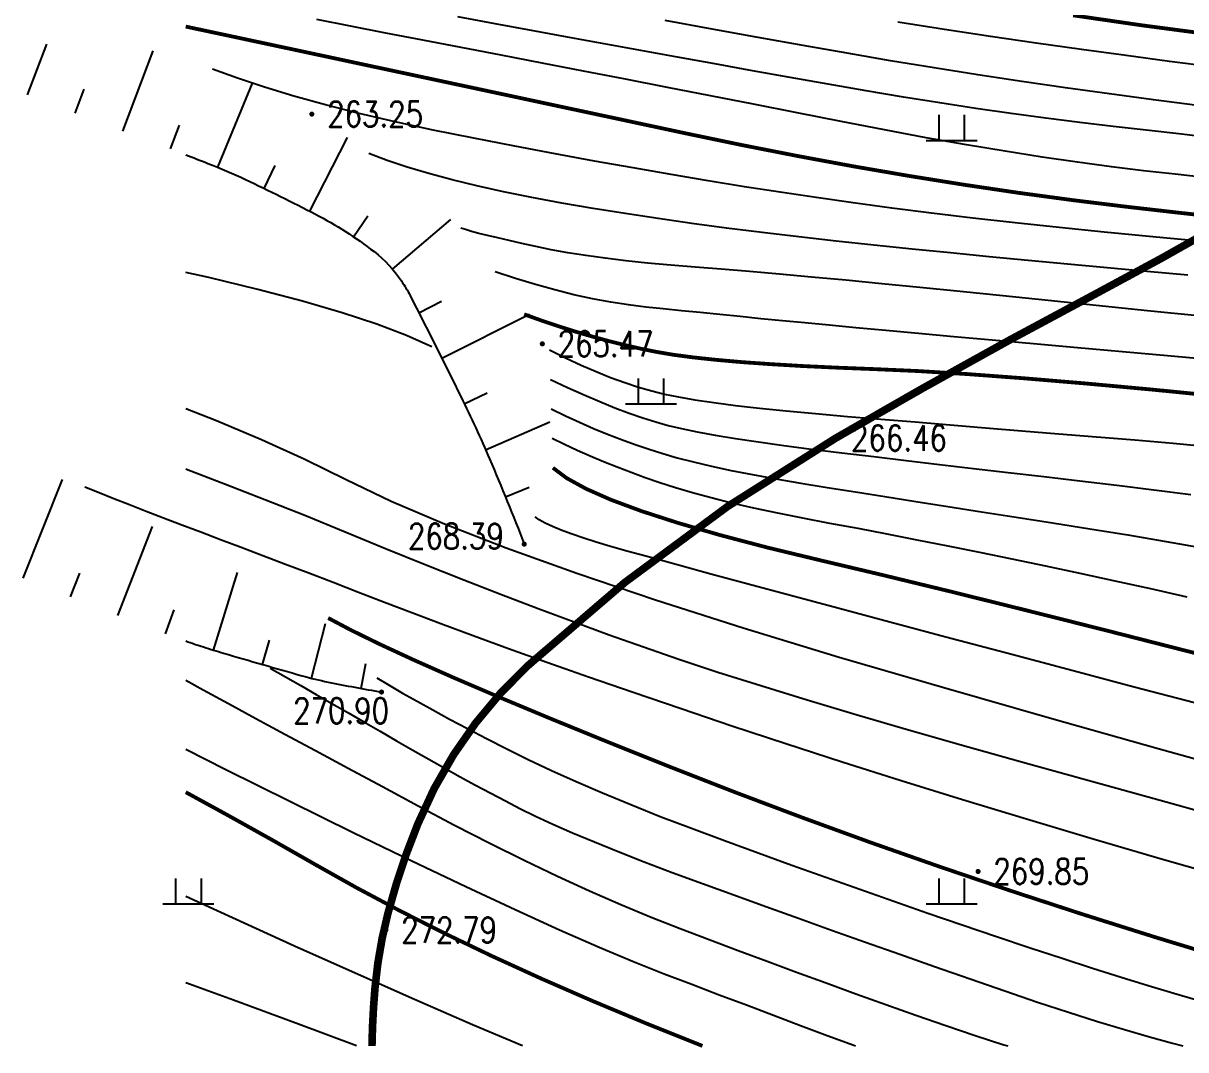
# Model space of a CAD drawing. Extents: x 453486 to 453811, y 3475287 to 3475420.
# Drawn here: x 453485.84 to 453508.69, y 3475289.75 to 3475309.92 of the extents above; entities that cross this region are included whole.
import ezdxf
from ezdxf.enums import TextEntityAlignment as Align

# ---------------------------------------------------------------- set-up
doc = ezdxf.new("R2010")
doc.units = 0
doc.header["$MEASUREMENT"] = 0
doc.layers.add('DX', color=9, linetype='Continuous')
doc.layers.add('GCD', color=9, linetype='Continuous')
doc.styles.add('HZ', font='rs.shx', dxfattribs={"width": 0.8, "bigfont": 'hztxt.shx'})

# ---------------------------------------------------------------- blocks, each defined once
blk = doc.blocks.new('GC200')
at = {"linetype": 'Continuous', "const_width": 0.2, "flags": 128}
blk.add_lwpolyline([(-0.1, 0, 1), (0.1, 0, 1)], format="xyb", close=True, dxfattribs=at)
blk = doc.blocks.new('gc119')
for p, q in [((-0.5, 1), (-0.5, 0)), ((0.5, 1), (0.5, 0)), ((-1, 0), (1, 0))]:
    blk.add_line(p, q)

msp = doc.modelspace()

# ---------------------------------------------------------------- linework, layer by layer
at = {"layer": 'DX', "linetype": 'Continuous'}
for p, q in [((453485.925, 3475308.507, 268.394), (453486.304, 3475309.506, 268.394)), ((453485.925, 3475308.507, 268.394), (453486.304, 3475309.506, 268.394)), ((453487.796, 3475307.799, 268.394), (453488.39, 3475309.375, 268.394)), ((453487.796, 3475307.799, 268.394), (453488.39, 3475309.375, 268.394)), ((453486.86, 3475308.153, 268.394), (453487.037, 3475308.62, 268.394)), ((453486.86, 3475308.153, 268.394), (453487.037, 3475308.62, 268.394)), ((453489.664, 3475307.086, 268.394), (453490.342, 3475308.74, 268.394)), ((453489.664, 3475307.086, 268.394), (453490.342, 3475308.74, 268.394)), ((453488.732, 3475307.447, 268.394), (453488.909, 3475307.914, 268.394)), ((453488.732, 3475307.447, 268.394), (453488.909, 3475307.914, 268.394)), ((453491.469, 3475306.225, 268.394), (453492.213, 3475307.672, 268.394)), ((453491.469, 3475306.225, 268.394), (453492.213, 3475307.672, 268.394)), ((453490.574, 3475306.671, 268.394), (453490.792, 3475307.121, 268.394)), ((453490.574, 3475306.671, 268.394), (453490.792, 3475307.121, 268.394)), ((453492.332, 3475305.721, 268.394), (453492.612, 3475306.136, 268.394)), ((453492.332, 3475305.721, 268.394), (453492.612, 3475306.136, 268.394)), ((453493.098, 3475305.083, 268.394), (453494.241, 3475306.062, 268.394)), ((453493.098, 3475305.083, 268.394), (453494.241, 3475306.062, 268.394)), ((453493.614, 3475304.23, 268.394), (453494.06, 3475304.457, 268.394)), ((453493.614, 3475304.23, 268.394), (453494.06, 3475304.457, 268.394)), ((453494.065, 3475303.338, 268.394), (453495.786, 3475304.198, 268.394)), ((453494.065, 3475303.338, 268.394), (453495.786, 3475304.198, 268.394)), ((453494.508, 3475302.441, 268.394), (453494.958, 3475302.659, 268.394)), ((453494.508, 3475302.441, 268.394), (453494.958, 3475302.659, 268.394)), ((453494.927, 3475301.533, 268.394), (453496.191, 3475302.087, 268.394)), ((453494.927, 3475301.533, 268.394), (453496.191, 3475302.087, 268.394)), ((453485.84, 3475299.012, 271.398), (453486.609, 3475300.954, 271.398)), ((453485.84, 3475299.012, 271.398), (453486.609, 3475300.954, 271.398)), ((453495.316, 3475300.612, 268.394), (453495.779, 3475300.802, 268.394)), ((453495.316, 3475300.612, 268.394), (453495.779, 3475300.802, 268.394)), ((453487.701, 3475298.28, 271.398), (453488.382, 3475300.027, 271.398)), ((453487.701, 3475298.28, 271.398), (453488.382, 3475300.027, 271.398)), ((453486.77, 3475298.645, 271.398), (453486.953, 3475299.11, 271.398)), ((453486.77, 3475298.645, 271.398), (453486.953, 3475299.11, 271.398)), ((453489.581, 3475297.6, 271.398), (453490.052, 3475299.124, 271.398)), ((453489.581, 3475297.6, 271.398), (453490.052, 3475299.124, 271.398)), ((453488.635, 3475297.922, 271.398), (453488.807, 3475298.392, 271.398)), ((453488.635, 3475297.922, 271.398), (453488.807, 3475298.392, 271.398)), ((453491.504, 3475297.048, 271.398), (453491.777, 3475298.123, 271.398)), ((453491.504, 3475297.048, 271.398), (453491.777, 3475298.123, 271.398)), ((453490.541, 3475297.32, 271.398), (453490.68, 3475297.8, 271.398)), ((453490.541, 3475297.32, 271.398), (453490.68, 3475297.8, 271.398)), ((453492.483, 3475296.847, 271.398), (453492.572, 3475297.339, 271.398)), ((453492.483, 3475296.847, 271.398), (453492.572, 3475297.339, 271.398))]:
    msp.add_line(p, q, dxfattribs=at)
at = {"layer": 'DX', "linetype": 'Continuous', "const_width": 0.15}
msp.add_lwpolyline([(453537.055, 3475323.169, -0.031592), (453536.929, 3475322.251, -0.068181), (453536.787, 3475321.843, -0.079986), (453535.357, 3475319.889, -0.078782), (453533.359, 3475318.457, -0.004856), (453529.993, 3475316.81, -0.003471), (453525.247, 3475314.584, -0.004481), (453519.977, 3475312.214, 0.011953), (453518.015, 3475311.296, 0.033638), (453515.894, 3475310.058, -0.01343), (453510.717, 3475306.746, -0.014108), (453506.955, 3475304.622, 0.010352), (453501.807, 3475301.766, 0.054586), (453495.755, 3475297.295, 0.10943), (453493.594, 3475294.186, 0.033546), (453493.005, 3475292.424, 0.042065), (453492.752, 3475290.962, 0.017777), (453492.693, 3475289.826, -0.055142)], format="xyb", dxfattribs=at)
msp.add_lwpolyline([(453537.055, 3475323.169, -0.031592), (453536.929, 3475322.251, -0.068181), (453536.787, 3475321.843, -0.079986), (453535.357, 3475319.889, -0.078782), (453533.359, 3475318.457, -0.004856), (453529.993, 3475316.81, -0.003471), (453525.247, 3475314.584, -0.004481), (453519.977, 3475312.214, 0.011953), (453518.015, 3475311.296, 0.033638), (453515.894, 3475310.058, -0.01343), (453510.717, 3475306.746, -0.014108), (453506.955, 3475304.622, 0.010352), (453501.807, 3475301.766, 0.054586), (453495.755, 3475297.295, 0.10943), (453493.594, 3475294.186, 0.033546), (453493.005, 3475292.424, 0.042065), (453492.752, 3475290.962, 0.017777), (453492.693, 3475289.826, -0.055142)], format="xyb", dxfattribs=at)
at = {"layer": 'DX', "linetype": 'Continuous'}
for points in [[(453509.199, 3475307.668), (453508.553, 3475307.742), (453507.905, 3475307.816), (453507.257, 3475307.89), (453506.603, 3475307.967), (453505.936, 3475308.052), (453505.255, 3475308.144), (453504.562, 3475308.243), (453503.856, 3475308.351), (453503.137, 3475308.465), (453502.405, 3475308.588), (453501.66, 3475308.717), (453500.912, 3475308.851), (453500.169, 3475308.984), (453499.432, 3475309.116), (453498.7, 3475309.248), (453497.974, 3475309.38), (453497.253, 3475309.511), (453496.538, 3475309.642), (453495.829, 3475309.772), (453495.114, 3475309.904), (453494.382, 3475310.042)], [(453509.199, 3475307.668), (453508.553, 3475307.742), (453507.905, 3475307.816), (453507.257, 3475307.89), (453506.603, 3475307.967), (453505.936, 3475308.052), (453505.255, 3475308.144), (453504.562, 3475308.243), (453503.856, 3475308.351), (453503.137, 3475308.465), (453502.405, 3475308.588), (453501.66, 3475308.717), (453500.912, 3475308.851), (453500.169, 3475308.984), (453499.432, 3475309.116), (453498.7, 3475309.248), (453497.974, 3475309.38), (453497.253, 3475309.511), (453496.538, 3475309.642), (453495.829, 3475309.772), (453495.114, 3475309.904), (453494.382, 3475310.042)], [(453509.114, 3475306.88), (453508.481, 3475306.949), (453507.858, 3475307.019), (453507.224, 3475307.095), (453506.558, 3475307.184), (453505.862, 3475307.286), (453505.134, 3475307.401), (453504.375, 3475307.528), (453503.585, 3475307.668), (453502.764, 3475307.821), (453501.911, 3475307.986), (453501.047, 3475308.157), (453500.191, 3475308.325), (453499.343, 3475308.492), (453498.504, 3475308.655), (453497.673, 3475308.817), (453496.851, 3475308.976), (453496.037, 3475309.133), (453495.231, 3475309.288), (453494.445, 3475309.438), (453493.69, 3475309.584), (453492.966, 3475309.724), (453492.273, 3475309.858), (453491.612, 3475309.987)], [(453509.114, 3475306.88), (453508.481, 3475306.949), (453507.858, 3475307.019), (453507.224, 3475307.095), (453506.558, 3475307.184), (453505.862, 3475307.286), (453505.134, 3475307.401), (453504.375, 3475307.528), (453503.585, 3475307.668), (453502.764, 3475307.821), (453501.911, 3475307.986), (453501.047, 3475308.157), (453500.191, 3475308.325), (453499.343, 3475308.492), (453498.504, 3475308.655), (453497.673, 3475308.817), (453496.851, 3475308.976), (453496.037, 3475309.133), (453495.231, 3475309.288), (453494.445, 3475309.438), (453493.69, 3475309.584), (453492.966, 3475309.724), (453492.273, 3475309.858), (453491.612, 3475309.987)], [(453508.919, 3475308.302), (453508.052, 3475308.412), (453507.187, 3475308.528), (453506.324, 3475308.649), (453505.462, 3475308.774), (453504.602, 3475308.905), (453503.743, 3475309.041), (453502.886, 3475309.181), (453502.03, 3475309.327), (453501.166, 3475309.478), (453500.283, 3475309.636), (453499.38, 3475309.799), (453498.458, 3475309.968)], [(453508.919, 3475308.302), (453508.052, 3475308.412), (453507.187, 3475308.528), (453506.324, 3475308.649), (453505.462, 3475308.774), (453504.602, 3475308.905), (453503.743, 3475309.041), (453502.886, 3475309.181), (453502.03, 3475309.327), (453501.166, 3475309.478), (453500.283, 3475309.636), (453499.38, 3475309.799), (453498.458, 3475309.968)], [(453493.867, 3475303.56), (453493.374, 3475303.781), (453492.787, 3475304.005), (453492.104, 3475304.23), (453491.326, 3475304.458), (453490.453, 3475304.689), (453489.485, 3475304.921), (453489.033, 3475305.021)], [(453493.867, 3475303.56), (453493.374, 3475303.781), (453492.787, 3475304.005), (453492.104, 3475304.23), (453491.326, 3475304.458), (453490.453, 3475304.689), (453489.485, 3475304.921), (453489.033, 3475305.021)], [(453525.125, 3475291.134), (453523.515, 3475291.562), (453521.799, 3475292.012), (453519.979, 3475292.482), (453518.089, 3475292.971), (453516.165, 3475293.477), (453514.209, 3475293.999), (453512.219, 3475294.538), (453510.196, 3475295.093), (453508.141, 3475295.665), (453506.051, 3475296.253), (453503.929, 3475296.858), (453501.874, 3475297.458), (453499.987, 3475298.033), (453498.268, 3475298.582), (453496.716, 3475299.106), (453495.332, 3475299.604), (453494.116, 3475300.076), (453493.068, 3475300.523), (453492.188, 3475300.945), (453491.373, 3475301.347), (453490.522, 3475301.734), (453489.635, 3475302.106), (453489.033, 3475302.339)], [(453525.125, 3475291.134), (453523.515, 3475291.562), (453521.799, 3475292.012), (453519.979, 3475292.482), (453518.089, 3475292.971), (453516.165, 3475293.477), (453514.209, 3475293.999), (453512.219, 3475294.538), (453510.196, 3475295.093), (453508.141, 3475295.665), (453506.051, 3475296.253), (453503.929, 3475296.858), (453501.874, 3475297.458), (453499.987, 3475298.033), (453498.268, 3475298.582), (453496.716, 3475299.106), (453495.332, 3475299.604), (453494.116, 3475300.076), (453493.068, 3475300.523), (453492.188, 3475300.945), (453491.373, 3475301.347), (453490.522, 3475301.734), (453489.635, 3475302.106), (453489.033, 3475302.339)], [(453509.29, 3475294.341), (453508.064, 3475294.681), (453506.835, 3475295.022), (453505.604, 3475295.362), (453504.408, 3475295.696), (453503.283, 3475296.017), (453502.229, 3475296.324), (453501.246, 3475296.617), (453500.334, 3475296.898), (453499.493, 3475297.164), (453498.724, 3475297.418), (453498.026, 3475297.658), (453497.354, 3475297.897), (453496.666, 3475298.149), (453495.959, 3475298.413), (453495.236, 3475298.689), (453494.495, 3475298.978), (453493.737, 3475299.279), (453492.961, 3475299.592), (453492.168, 3475299.917), (453491.372, 3475300.243), (453490.587, 3475300.556), (453489.813, 3475300.858), (453489.049, 3475301.147), (453489.033, 3475301.153)], [(453509.29, 3475294.341), (453508.064, 3475294.681), (453506.835, 3475295.022), (453505.604, 3475295.362), (453504.408, 3475295.696), (453503.283, 3475296.017), (453502.229, 3475296.324), (453501.246, 3475296.617), (453500.334, 3475296.898), (453499.493, 3475297.164), (453498.724, 3475297.418), (453498.026, 3475297.658), (453497.354, 3475297.897), (453496.666, 3475298.149), (453495.959, 3475298.413), (453495.236, 3475298.689), (453494.495, 3475298.978), (453493.737, 3475299.279), (453492.961, 3475299.592), (453492.168, 3475299.917), (453491.372, 3475300.243), (453490.587, 3475300.556), (453489.813, 3475300.858), (453489.049, 3475301.147), (453489.033, 3475301.153)], [(453509.637, 3475293.087), (453508.227, 3475293.491), (453506.868, 3475293.888), (453505.559, 3475294.278), (453504.3, 3475294.66), (453503.091, 3475295.034), (453501.933, 3475295.4), (453500.826, 3475295.759), (453499.768, 3475296.11), (453498.767, 3475296.448), (453497.827, 3475296.769), (453496.948, 3475297.073), (453496.131, 3475297.36), (453495.375, 3475297.629), (453494.68, 3475297.881), (453494.047, 3475298.116), (453493.475, 3475298.333), (453492.942, 3475298.538), (453492.428, 3475298.736), (453491.931, 3475298.927), (453491.453, 3475299.11), (453490.992, 3475299.286), (453490.549, 3475299.454), (453490.124, 3475299.615), (453489.717, 3475299.769), (453489.327, 3475299.916), (453488.953, 3475300.058), (453488.596, 3475300.195), (453488.255, 3475300.327), (453487.93, 3475300.454), (453487.621, 3475300.576), (453487.329, 3475300.693), (453487.053, 3475300.805)], [(453509.637, 3475293.087), (453508.227, 3475293.491), (453506.868, 3475293.888), (453505.559, 3475294.278), (453504.3, 3475294.66), (453503.091, 3475295.034), (453501.933, 3475295.4), (453500.826, 3475295.759), (453499.768, 3475296.11), (453498.767, 3475296.448), (453497.827, 3475296.769), (453496.948, 3475297.073), (453496.131, 3475297.36), (453495.375, 3475297.629), (453494.68, 3475297.881), (453494.047, 3475298.116), (453493.475, 3475298.333), (453492.942, 3475298.538), (453492.428, 3475298.736), (453491.931, 3475298.927), (453491.453, 3475299.11), (453490.992, 3475299.286), (453490.549, 3475299.454), (453490.124, 3475299.615), (453489.717, 3475299.769), (453489.327, 3475299.916), (453488.953, 3475300.058), (453488.596, 3475300.195), (453488.255, 3475300.327), (453487.93, 3475300.454), (453487.621, 3475300.576), (453487.329, 3475300.693), (453487.053, 3475300.805)], [(453509.032, 3475296.518), (453507.67, 3475296.876), (453506.374, 3475297.218), (453505.141, 3475297.545), (453503.973, 3475297.855), (453502.87, 3475298.15), (453501.847, 3475298.424), (453500.92, 3475298.673), (453500.089, 3475298.897), (453499.355, 3475299.095), (453498.718, 3475299.269), (453498.176, 3475299.418), (453497.731, 3475299.542), (453497.382, 3475299.64), (453497.096, 3475299.725), (453496.838, 3475299.806), (453496.61, 3475299.884), (453496.409, 3475299.958), (453496.238, 3475300.03), (453496.096, 3475300.097), (453495.982, 3475300.162), (453495.897, 3475300.223)], [(453509.032, 3475296.518), (453507.67, 3475296.876), (453506.374, 3475297.218), (453505.141, 3475297.545), (453503.973, 3475297.855), (453502.87, 3475298.15), (453501.847, 3475298.424), (453500.92, 3475298.673), (453500.089, 3475298.897), (453499.355, 3475299.095), (453498.718, 3475299.269), (453498.176, 3475299.418), (453497.731, 3475299.542), (453497.382, 3475299.64), (453497.096, 3475299.725), (453496.838, 3475299.806), (453496.61, 3475299.884), (453496.409, 3475299.958), (453496.238, 3475300.03), (453496.096, 3475300.097), (453495.982, 3475300.162), (453495.897, 3475300.223)], [(453490.693, 3475297.245), (453490.991, 3475297.076), (453491.293, 3475296.904), (453491.598, 3475296.73), (453491.906, 3475296.553), (453492.218, 3475296.374), (453492.534, 3475296.193), (453492.852, 3475296.009), (453493.175, 3475295.822), (453493.496, 3475295.637), (453493.812, 3475295.457), (453494.123, 3475295.282), (453494.429, 3475295.113), (453494.73, 3475294.949), (453495.026, 3475294.791), (453495.316, 3475294.638), (453495.602, 3475294.49), (453495.905, 3475294.34), (453496.25, 3475294.181), (453496.636, 3475294.011), (453497.063, 3475293.832), (453497.532, 3475293.643), (453498.042, 3475293.444), (453498.593, 3475293.236), (453499.186, 3475293.017), (453499.805, 3475292.793), (453500.434, 3475292.565), (453501.075, 3475292.335), (453501.727, 3475292.102), (453502.391, 3475291.866), (453503.065, 3475291.628), (453503.75, 3475291.386), (453504.446, 3475291.142), (453505.129, 3475290.905), (453505.774, 3475290.687), (453506.381, 3475290.488), (453506.949, 3475290.308), (453507.479, 3475290.146), (453507.972, 3475290.003), (453508.426, 3475289.878), (453508.631, 3475289.826)], [(453490.693, 3475297.245), (453490.991, 3475297.076), (453491.293, 3475296.904), (453491.598, 3475296.73), (453491.906, 3475296.553), (453492.218, 3475296.374), (453492.534, 3475296.193), (453492.852, 3475296.009), (453493.175, 3475295.822), (453493.496, 3475295.637), (453493.812, 3475295.457), (453494.123, 3475295.282), (453494.429, 3475295.113), (453494.73, 3475294.949), (453495.026, 3475294.791), (453495.316, 3475294.638), (453495.602, 3475294.49), (453495.905, 3475294.34), (453496.25, 3475294.181), (453496.636, 3475294.011), (453497.063, 3475293.832), (453497.532, 3475293.643), (453498.042, 3475293.444), (453498.593, 3475293.236), (453499.186, 3475293.017), (453499.805, 3475292.793), (453500.434, 3475292.565), (453501.075, 3475292.335), (453501.727, 3475292.102), (453502.391, 3475291.866), (453503.065, 3475291.628), (453503.75, 3475291.386), (453504.446, 3475291.142), (453505.129, 3475290.905), (453505.774, 3475290.687), (453506.381, 3475290.488), (453506.949, 3475290.308), (453507.479, 3475290.146), (453507.972, 3475290.003), (453508.426, 3475289.878), (453508.631, 3475289.826)], [(453489.033, 3475297.008), (453489.373, 3475296.823), (453489.876, 3475296.551), (453490.412, 3475296.261), (453490.982, 3475295.953), (453491.586, 3475295.627), (453492.225, 3475295.284), (453492.897, 3475294.922), (453493.602, 3475294.543), (453494.315, 3475294.165), (453495.009, 3475293.81), (453495.682, 3475293.476), (453496.336, 3475293.163), (453496.97, 3475292.873), (453497.584, 3475292.604), (453498.178, 3475292.356), (453498.753, 3475292.131), (453499.319, 3475291.916), (453499.889, 3475291.702), (453500.462, 3475291.489), (453501.039, 3475291.276), (453501.62, 3475291.064), (453502.204, 3475290.852), (453502.792, 3475290.641), (453503.383, 3475290.43), (453503.971, 3475290.225), (453504.547, 3475290.031), (453505.112, 3475289.849), (453505.187, 3475289.826)], [(453489.033, 3475297.008), (453489.373, 3475296.823), (453489.876, 3475296.551), (453490.412, 3475296.261), (453490.982, 3475295.953), (453491.586, 3475295.627), (453492.225, 3475295.284), (453492.897, 3475294.922), (453493.602, 3475294.543), (453494.315, 3475294.165), (453495.009, 3475293.81), (453495.682, 3475293.476), (453496.336, 3475293.163), (453496.97, 3475292.873), (453497.584, 3475292.604), (453498.178, 3475292.356), (453498.753, 3475292.131), (453499.319, 3475291.916), (453499.889, 3475291.702), (453500.462, 3475291.489), (453501.039, 3475291.276), (453501.62, 3475291.064), (453502.204, 3475290.852), (453502.792, 3475290.641), (453503.383, 3475290.43), (453503.971, 3475290.225), (453504.547, 3475290.031), (453505.112, 3475289.849), (453505.187, 3475289.826)], [(453492.786, 3475297.06), (453493.028, 3475296.914), (453493.293, 3475296.759), (453493.579, 3475296.597), (453493.887, 3475296.426), (453494.217, 3475296.247), (453494.57, 3475296.06), (453494.945, 3475295.865), (453495.341, 3475295.661), (453495.765, 3475295.451), (453496.22, 3475295.237), (453496.707, 3475295.018), (453497.226, 3475294.795), (453497.777, 3475294.568), (453498.359, 3475294.336), (453498.973, 3475294.101), (453499.619, 3475293.86), (453500.282, 3475293.619), (453500.946, 3475293.379), (453501.612, 3475293.141), (453502.28, 3475292.904), (453502.949, 3475292.67), (453503.62, 3475292.436), (453504.292, 3475292.205), (453504.967, 3475291.976), (453505.626, 3475291.754), (453506.254, 3475291.547), (453506.85, 3475291.354), (453507.415, 3475291.175), (453507.949, 3475291.01), (453508.451, 3475290.86), (453508.922, 3475290.724)], [(453492.786, 3475297.06), (453493.028, 3475296.914), (453493.293, 3475296.759), (453493.579, 3475296.597), (453493.887, 3475296.426), (453494.217, 3475296.247), (453494.57, 3475296.06), (453494.945, 3475295.865), (453495.341, 3475295.661), (453495.765, 3475295.451), (453496.22, 3475295.237), (453496.707, 3475295.018), (453497.226, 3475294.795), (453497.777, 3475294.568), (453498.359, 3475294.336), (453498.973, 3475294.101), (453499.619, 3475293.86), (453500.282, 3475293.619), (453500.946, 3475293.379), (453501.612, 3475293.141), (453502.28, 3475292.904), (453502.949, 3475292.67), (453503.62, 3475292.436), (453504.292, 3475292.205), (453504.967, 3475291.976), (453505.626, 3475291.754), (453506.254, 3475291.547), (453506.85, 3475291.354), (453507.415, 3475291.175), (453507.949, 3475291.01), (453508.451, 3475290.86), (453508.922, 3475290.724)], [(453489.033, 3475295.655), (453489.824, 3475295.257), (453491.076, 3475294.634), (453492.324, 3475294.02), (453493.478, 3475293.46), (453494.539, 3475292.955), (453495.505, 3475292.504), (453496.378, 3475292.107), (453497.158, 3475291.765), (453497.843, 3475291.477), (453498.435, 3475291.243), (453498.978, 3475291.037), (453499.518, 3475290.832), (453500.054, 3475290.63), (453500.586, 3475290.429), (453501.115, 3475290.23), (453501.64, 3475290.033), (453502.161, 3475289.838), (453502.194, 3475289.826)], [(453489.033, 3475295.655), (453489.824, 3475295.257), (453491.076, 3475294.634), (453492.324, 3475294.02), (453493.478, 3475293.46), (453494.539, 3475292.955), (453495.505, 3475292.504), (453496.378, 3475292.107), (453497.158, 3475291.765), (453497.843, 3475291.477), (453498.435, 3475291.243), (453498.978, 3475291.037), (453499.518, 3475290.832), (453500.054, 3475290.63), (453500.586, 3475290.429), (453501.115, 3475290.23), (453501.64, 3475290.033), (453502.161, 3475289.838), (453502.194, 3475289.826)], [(453495.651, 3475289.826), (453494.671, 3475290.243), (453493.53, 3475290.738), (453492.364, 3475291.252), (453491.173, 3475291.786), (453489.955, 3475292.339), (453489.033, 3475292.764)], [(453495.651, 3475289.826), (453494.671, 3475290.243), (453493.53, 3475290.738), (453492.364, 3475291.252), (453491.173, 3475291.786), (453489.955, 3475292.339), (453489.033, 3475292.764)], [(453492.388, 3475289.826), (453491.246, 3475290.254), (453489.972, 3475290.725), (453489.033, 3475291.068)], [(453492.388, 3475289.826), (453491.246, 3475290.254), (453489.972, 3475290.725), (453489.033, 3475291.068)]]:
    msp.add_lwpolyline(points, dxfattribs=at)
at = {"layer": 'DX', "linetype": 'Continuous', "const_width": 0.075, "flags": 128}
for points in [[(453506.472, 3475310.072), (453507.813, 3475309.877), (453509.25, 3475309.687), (453510.783, 3475309.502), (453512.412, 3475309.321), (453514.093, 3475309.152), (453515.781, 3475308.998), (453517.478, 3475308.86), (453519.182, 3475308.738), (453520.895, 3475308.631), (453522.615, 3475308.541), (453524.343, 3475308.466)], [(453506.472, 3475310.072), (453507.813, 3475309.877), (453509.25, 3475309.687), (453510.783, 3475309.502), (453512.412, 3475309.321), (453514.093, 3475309.152), (453515.781, 3475308.998), (453517.478, 3475308.86), (453519.182, 3475308.738), (453520.895, 3475308.631), (453522.615, 3475308.541), (453524.343, 3475308.466)], [(453495.684, 3475304.198), (453496.025, 3475304.076), (453496.362, 3475303.963), (453496.694, 3475303.858), (453497.021, 3475303.762), (453497.342, 3475303.674), (453497.66, 3475303.595), (453497.972, 3475303.523), (453498.279, 3475303.461), (453498.613, 3475303.404), (453499.005, 3475303.352), (453499.455, 3475303.304), (453499.964, 3475303.259), (453500.531, 3475303.219), (453501.156, 3475303.182), (453501.84, 3475303.15), (453502.581, 3475303.121), (453503.416, 3475303.084), (453504.38, 3475303.025), (453505.472, 3475302.944), (453506.692, 3475302.842), (453508.04, 3475302.718), (453509.517, 3475302.572)], [(453495.684, 3475304.198), (453496.025, 3475304.076), (453496.362, 3475303.963), (453496.694, 3475303.858), (453497.021, 3475303.762), (453497.342, 3475303.674), (453497.66, 3475303.595), (453497.972, 3475303.523), (453498.279, 3475303.461), (453498.613, 3475303.404), (453499.005, 3475303.352), (453499.455, 3475303.304), (453499.964, 3475303.259), (453500.531, 3475303.219), (453501.156, 3475303.182), (453501.84, 3475303.15), (453502.581, 3475303.121), (453503.416, 3475303.084), (453504.38, 3475303.025), (453505.472, 3475302.944), (453506.692, 3475302.842), (453508.04, 3475302.718), (453509.517, 3475302.572)]]:
    msp.add_lwpolyline(points, dxfattribs=at)
at = {"layer": 'DX', "linetype": 'Continuous', "const_width": 0.075}
for points in [[(453509.478, 3475306.092), (453508.541, 3475306.195), (453507.524, 3475306.311), (453506.465, 3475306.441), (453505.399, 3475306.585), (453504.327, 3475306.744), (453503.247, 3475306.917), (453502.161, 3475307.104), (453501.069, 3475307.306), (453499.969, 3475307.522), (453498.863, 3475307.752), (453497.732, 3475307.994), (453496.556, 3475308.245), (453495.336, 3475308.506), (453494.072, 3475308.776), (453492.764, 3475309.055), (453491.412, 3475309.344), (453490.015, 3475309.642), (453489.033, 3475309.851)], [(453509.478, 3475306.092), (453508.541, 3475306.195), (453507.524, 3475306.311), (453506.465, 3475306.441), (453505.399, 3475306.585), (453504.327, 3475306.744), (453503.247, 3475306.917), (453502.161, 3475307.104), (453501.069, 3475307.306), (453499.969, 3475307.522), (453498.863, 3475307.752), (453497.732, 3475307.994), (453496.556, 3475308.245), (453495.336, 3475308.506), (453494.072, 3475308.776), (453492.764, 3475309.055), (453491.412, 3475309.344), (453490.015, 3475309.642), (453489.033, 3475309.851)], [(453525.34, 3475292.988), (453523.484, 3475293.563), (453521.531, 3475294.144), (453519.481, 3475294.731), (453517.333, 3475295.325), (453515.088, 3475295.926), (453512.868, 3475296.508), (453510.798, 3475297.046), (453508.876, 3475297.541), (453507.104, 3475297.993), (453505.481, 3475298.401), (453504.008, 3475298.766), (453502.683, 3475299.087), (453501.508, 3475299.365), (453500.462, 3475299.617), (453499.528, 3475299.863), (453498.704, 3475300.101), (453497.991, 3475300.332), (453497.389, 3475300.555), (453496.898, 3475300.772), (453496.518, 3475300.981), (453496.249, 3475301.183)], [(453525.34, 3475292.988), (453523.484, 3475293.563), (453521.531, 3475294.144), (453519.481, 3475294.731), (453517.333, 3475295.325), (453515.088, 3475295.926), (453512.868, 3475296.508), (453510.798, 3475297.046), (453508.876, 3475297.541), (453507.104, 3475297.993), (453505.481, 3475298.401), (453504.008, 3475298.766), (453502.683, 3475299.087), (453501.508, 3475299.365), (453500.462, 3475299.617), (453499.528, 3475299.863), (453498.704, 3475300.101), (453497.991, 3475300.332), (453497.389, 3475300.555), (453496.898, 3475300.772), (453496.518, 3475300.981), (453496.249, 3475301.183)], [(453491.832, 3475298.232), (453492.28, 3475297.995), (453492.839, 3475297.721), (453493.51, 3475297.41), (453494.292, 3475297.063), (453495.186, 3475296.68), (453496.191, 3475296.261), (453497.308, 3475295.805), (453498.537, 3475295.313), (453499.832, 3475294.808), (453501.151, 3475294.311), (453502.491, 3475293.823), (453503.855, 3475293.345), (453505.241, 3475292.875), (453506.649, 3475292.415), (453508.08, 3475291.964), (453509.534, 3475291.521), (453511.015, 3475291.093), (453512.53, 3475290.684), (453514.077, 3475290.295), (453515.658, 3475289.924), (453516.109, 3475289.826)], [(453491.832, 3475298.232), (453492.28, 3475297.995), (453492.839, 3475297.721), (453493.51, 3475297.41), (453494.292, 3475297.063), (453495.186, 3475296.68), (453496.191, 3475296.261), (453497.308, 3475295.805), (453498.537, 3475295.313), (453499.832, 3475294.808), (453501.151, 3475294.311), (453502.491, 3475293.823), (453503.855, 3475293.345), (453505.241, 3475292.875), (453506.649, 3475292.415), (453508.08, 3475291.964), (453509.534, 3475291.521), (453511.015, 3475291.093), (453512.53, 3475290.684), (453514.077, 3475290.295), (453515.658, 3475289.924), (453516.109, 3475289.826)], [(453489.033, 3475294.81), (453489.89, 3475294.341), (453490.765, 3475293.853), (453491.579, 3475293.389), (453492.382, 3475292.938), (453493.227, 3475292.488), (453494.115, 3475292.04), (453495.044, 3475291.594), (453496.016, 3475291.15), (453497.029, 3475290.708), (453498.085, 3475290.267), (453499.183, 3475289.828), (453499.188, 3475289.826)], [(453489.033, 3475294.81), (453489.89, 3475294.341), (453490.765, 3475293.853), (453491.579, 3475293.389), (453492.382, 3475292.938), (453493.227, 3475292.488), (453494.115, 3475292.04), (453495.044, 3475291.594), (453496.016, 3475291.15), (453497.029, 3475290.708), (453498.085, 3475290.267), (453499.183, 3475289.828), (453499.188, 3475289.826)]]:
    msp.add_lwpolyline(points, dxfattribs=at)
at = {"layer": 'DX', "linetype": 'Continuous', "flags": 128}
for points in [[(453509.197, 3475309.061), (453508.366, 3475309.167), (453507.512, 3475309.28), (453506.635, 3475309.4), (453505.745, 3475309.526), (453504.847, 3475309.658), (453503.942, 3475309.795), (453503.029, 3475309.938)], [(453509.197, 3475309.061), (453508.366, 3475309.167), (453507.512, 3475309.28), (453506.635, 3475309.4), (453505.745, 3475309.526), (453504.847, 3475309.658), (453503.942, 3475309.795), (453503.029, 3475309.938)], [(453508.805, 3475305.646), (453507.966, 3475305.724), (453507.085, 3475305.81), (453506.197, 3475305.901), (453505.335, 3475305.994), (453504.5, 3475306.089), (453503.69, 3475306.186), (453502.907, 3475306.285), (453502.15, 3475306.387), (453501.42, 3475306.49), (453500.716, 3475306.596), (453500.017, 3475306.705), (453499.302, 3475306.822), (453498.573, 3475306.945), (453497.827, 3475307.074), (453497.067, 3475307.21), (453496.29, 3475307.352), (453495.499, 3475307.502), (453494.692, 3475307.657), (453493.898, 3475307.817), (453493.149, 3475307.98), (453492.442, 3475308.146), (453491.779, 3475308.315), (453491.16, 3475308.486), (453490.584, 3475308.661), (453490.051, 3475308.838), (453489.562, 3475309.017)], [(453508.805, 3475305.646), (453507.966, 3475305.724), (453507.085, 3475305.81), (453506.197, 3475305.901), (453505.335, 3475305.994), (453504.5, 3475306.089), (453503.69, 3475306.186), (453502.907, 3475306.285), (453502.15, 3475306.387), (453501.42, 3475306.49), (453500.716, 3475306.596), (453500.017, 3475306.705), (453499.302, 3475306.822), (453498.573, 3475306.945), (453497.827, 3475307.074), (453497.067, 3475307.21), (453496.29, 3475307.352), (453495.499, 3475307.502), (453494.692, 3475307.657), (453493.898, 3475307.817), (453493.149, 3475307.98), (453492.442, 3475308.146), (453491.779, 3475308.315), (453491.16, 3475308.486), (453490.584, 3475308.661), (453490.051, 3475308.838), (453489.562, 3475309.017)], [(453508.73, 3475304.97), (453507.922, 3475305.042), (453507.14, 3475305.112), (453506.363, 3475305.183), (453505.592, 3475305.255), (453504.825, 3475305.329), (453504.064, 3475305.404), (453503.309, 3475305.481), (453502.558, 3475305.559), (453501.813, 3475305.638), (453501.079, 3475305.72), (453500.362, 3475305.805), (453499.662, 3475305.893), (453498.98, 3475305.985), (453498.315, 3475306.079), (453497.667, 3475306.178), (453497.037, 3475306.279), (453496.424, 3475306.384), (453495.835, 3475306.492), (453495.28, 3475306.604), (453494.757, 3475306.72), (453494.267, 3475306.839), (453493.81, 3475306.963), (453493.385, 3475307.09), (453492.993, 3475307.221), (453492.634, 3475307.356)], [(453508.73, 3475304.97), (453507.922, 3475305.042), (453507.14, 3475305.112), (453506.363, 3475305.183), (453505.592, 3475305.255), (453504.825, 3475305.329), (453504.064, 3475305.404), (453503.309, 3475305.481), (453502.558, 3475305.559), (453501.813, 3475305.638), (453501.079, 3475305.72), (453500.362, 3475305.805), (453499.662, 3475305.893), (453498.98, 3475305.985), (453498.315, 3475306.079), (453497.667, 3475306.178), (453497.037, 3475306.279), (453496.424, 3475306.384), (453495.835, 3475306.492), (453495.28, 3475306.604), (453494.757, 3475306.72), (453494.267, 3475306.839), (453493.81, 3475306.963), (453493.385, 3475307.09), (453492.993, 3475307.221), (453492.634, 3475307.356)], [(453508.99, 3475304.16), (453507.931, 3475304.269), (453506.928, 3475304.372), (453505.98, 3475304.47), (453505.088, 3475304.561), (453504.252, 3475304.646), (453503.463, 3475304.726), (453502.714, 3475304.8), (453502.004, 3475304.868), (453501.333, 3475304.93), (453500.702, 3475304.987), (453500.111, 3475305.039), (453499.558, 3475305.084), (453499.046, 3475305.124), (453498.565, 3475305.163), (453498.11, 3475305.206), (453497.681, 3475305.251), (453497.277, 3475305.3), (453496.898, 3475305.352), (453496.545, 3475305.407), (453496.217, 3475305.466), (453495.915, 3475305.528), (453495.638, 3475305.589), (453495.388, 3475305.646), (453495.164, 3475305.698), (453494.966, 3475305.746), (453494.795, 3475305.789), (453494.65, 3475305.828), (453494.531, 3475305.862), (453494.438, 3475305.892)], [(453508.99, 3475304.16), (453507.931, 3475304.269), (453506.928, 3475304.372), (453505.98, 3475304.47), (453505.088, 3475304.561), (453504.252, 3475304.646), (453503.463, 3475304.726), (453502.714, 3475304.8), (453502.004, 3475304.868), (453501.333, 3475304.93), (453500.702, 3475304.987), (453500.111, 3475305.039), (453499.558, 3475305.084), (453499.046, 3475305.124), (453498.565, 3475305.163), (453498.11, 3475305.206), (453497.681, 3475305.251), (453497.277, 3475305.3), (453496.898, 3475305.352), (453496.545, 3475305.407), (453496.217, 3475305.466), (453495.915, 3475305.528), (453495.638, 3475305.589), (453495.388, 3475305.646), (453495.164, 3475305.698), (453494.966, 3475305.746), (453494.795, 3475305.789), (453494.65, 3475305.828), (453494.531, 3475305.862), (453494.438, 3475305.892)], [(453509.193, 3475303.304), (453508.325, 3475303.383), (453507.446, 3475303.463), (453506.558, 3475303.541), (453505.692, 3475303.618), (453504.883, 3475303.69), (453504.129, 3475303.757), (453503.431, 3475303.82), (453502.79, 3475303.879), (453502.204, 3475303.933), (453501.675, 3475303.983), (453501.201, 3475304.028), (453500.762, 3475304.07), (453500.337, 3475304.112), (453499.926, 3475304.153), (453499.528, 3475304.192), (453499.144, 3475304.231), (453498.774, 3475304.268), (453498.417, 3475304.305), (453498.074, 3475304.341), (453497.733, 3475304.382), (453497.384, 3475304.437), (453497.027, 3475304.504), (453496.662, 3475304.584), (453496.288, 3475304.676), (453495.906, 3475304.782), (453495.515, 3475304.9), (453495.116, 3475305.031)], [(453509.193, 3475303.304), (453508.325, 3475303.383), (453507.446, 3475303.463), (453506.558, 3475303.541), (453505.692, 3475303.618), (453504.883, 3475303.69), (453504.129, 3475303.757), (453503.431, 3475303.82), (453502.79, 3475303.879), (453502.204, 3475303.933), (453501.675, 3475303.983), (453501.201, 3475304.028), (453500.762, 3475304.07), (453500.337, 3475304.112), (453499.926, 3475304.153), (453499.528, 3475304.192), (453499.144, 3475304.231), (453498.774, 3475304.268), (453498.417, 3475304.305), (453498.074, 3475304.341), (453497.733, 3475304.382), (453497.384, 3475304.437), (453497.027, 3475304.504), (453496.662, 3475304.584), (453496.288, 3475304.676), (453495.906, 3475304.782), (453495.515, 3475304.9), (453495.116, 3475305.031)], [(453496.184, 3475303.498), (453496.497, 3475303.343), (453496.801, 3475303.202), (453497.096, 3475303.074), (453497.383, 3475302.959), (453497.661, 3475302.857), (453497.93, 3475302.768), (453498.19, 3475302.693), (453498.442, 3475302.631), (453498.715, 3475302.575), (453499.038, 3475302.52), (453499.412, 3475302.465), (453499.836, 3475302.41), (453500.311, 3475302.356), (453500.836, 3475302.302), (453501.411, 3475302.248), (453502.037, 3475302.194), (453502.696, 3475302.139), (453503.367, 3475302.084), (453504.053, 3475302.028), (453504.751, 3475301.97), (453505.464, 3475301.912), (453506.19, 3475301.852), (453506.929, 3475301.792), (453507.682, 3475301.73), (453508.436, 3475301.666), (453509.177, 3475301.596)], [(453496.184, 3475303.498), (453496.497, 3475303.343), (453496.801, 3475303.202), (453497.096, 3475303.074), (453497.383, 3475302.959), (453497.661, 3475302.857), (453497.93, 3475302.768), (453498.19, 3475302.693), (453498.442, 3475302.631), (453498.715, 3475302.575), (453499.038, 3475302.52), (453499.412, 3475302.465), (453499.836, 3475302.41), (453500.311, 3475302.356), (453500.836, 3475302.302), (453501.411, 3475302.248), (453502.037, 3475302.194), (453502.696, 3475302.139), (453503.367, 3475302.084), (453504.053, 3475302.028), (453504.751, 3475301.97), (453505.464, 3475301.912), (453506.19, 3475301.852), (453506.929, 3475301.792), (453507.682, 3475301.73), (453508.436, 3475301.666), (453509.177, 3475301.596)], [(453496.2, 3475302.919), (453496.537, 3475302.761), (453496.86, 3475302.616), (453497.17, 3475302.483), (453497.466, 3475302.364), (453497.749, 3475302.258), (453498.018, 3475302.164), (453498.273, 3475302.084), (453498.515, 3475302.016), (453498.774, 3475301.954), (453499.081, 3475301.891), (453499.436, 3475301.826), (453499.839, 3475301.76), (453500.289, 3475301.692), (453500.788, 3475301.622), (453501.334, 3475301.551), (453501.928, 3475301.479), (453502.553, 3475301.405), (453503.193, 3475301.329), (453503.847, 3475301.251), (453504.515, 3475301.172), (453505.197, 3475301.092), (453505.894, 3475301.01), (453506.605, 3475300.926), (453507.33, 3475300.841), (453508.06, 3475300.752), (453508.784, 3475300.659)], [(453496.2, 3475302.919), (453496.537, 3475302.761), (453496.86, 3475302.616), (453497.17, 3475302.483), (453497.466, 3475302.364), (453497.749, 3475302.258), (453498.018, 3475302.164), (453498.273, 3475302.084), (453498.515, 3475302.016), (453498.774, 3475301.954), (453499.081, 3475301.891), (453499.436, 3475301.826), (453499.839, 3475301.76), (453500.289, 3475301.692), (453500.788, 3475301.622), (453501.334, 3475301.551), (453501.928, 3475301.479), (453502.553, 3475301.405), (453503.193, 3475301.329), (453503.847, 3475301.251), (453504.515, 3475301.172), (453505.197, 3475301.092), (453505.894, 3475301.01), (453506.605, 3475300.926), (453507.33, 3475300.841), (453508.06, 3475300.752), (453508.784, 3475300.659)], [(453496.217, 3475302.341), (453496.495, 3475302.206), (453496.773, 3475302.079), (453497.049, 3475301.958), (453497.323, 3475301.845), (453497.597, 3475301.739), (453497.868, 3475301.64), (453498.139, 3475301.547), (453498.407, 3475301.462), (453498.693, 3475301.38), (453499.012, 3475301.298), (453499.365, 3475301.216), (453499.752, 3475301.133), (453500.173, 3475301.049), (453500.629, 3475300.965), (453501.118, 3475300.881), (453501.641, 3475300.797), (453502.194, 3475300.71), (453502.774, 3475300.619), (453503.38, 3475300.523), (453504.011, 3475300.424), (453504.669, 3475300.32), (453505.353, 3475300.212), (453506.064, 3475300.101), (453506.8, 3475299.984), (453507.55, 3475299.863), (453508.298, 3475299.737), (453509.047, 3475299.605)], [(453496.217, 3475302.341), (453496.495, 3475302.206), (453496.773, 3475302.079), (453497.049, 3475301.958), (453497.323, 3475301.845), (453497.597, 3475301.739), (453497.868, 3475301.64), (453498.139, 3475301.547), (453498.407, 3475301.462), (453498.693, 3475301.38), (453499.012, 3475301.298), (453499.365, 3475301.216), (453499.752, 3475301.133), (453500.173, 3475301.049), (453500.629, 3475300.965), (453501.118, 3475300.881), (453501.641, 3475300.797), (453502.194, 3475300.71), (453502.774, 3475300.619), (453503.38, 3475300.523), (453504.011, 3475300.424), (453504.669, 3475300.32), (453505.353, 3475300.212), (453506.064, 3475300.101), (453506.8, 3475299.984), (453507.55, 3475299.863), (453508.298, 3475299.737), (453509.047, 3475299.605)], [(453496.233, 3475301.762), (453496.477, 3475301.645), (453496.727, 3475301.53), (453496.983, 3475301.418), (453497.244, 3475301.308), (453497.512, 3475301.201), (453497.786, 3475301.096), (453498.065, 3475300.994), (453498.351, 3475300.894), (453498.655, 3475300.795), (453498.992, 3475300.696), (453499.36, 3475300.597), (453499.761, 3475300.498), (453500.194, 3475300.398), (453500.66, 3475300.298), (453501.157, 3475300.198), (453501.686, 3475300.098), (453502.241, 3475299.994), (453502.812, 3475299.885), (453503.401, 3475299.77), (453504.007, 3475299.65), (453504.63, 3475299.524), (453505.27, 3475299.392), (453505.928, 3475299.254), (453506.603, 3475299.111), (453507.292, 3475298.962), (453507.992, 3475298.809), (453508.704, 3475298.651)], [(453496.233, 3475301.762), (453496.477, 3475301.645), (453496.727, 3475301.53), (453496.983, 3475301.418), (453497.244, 3475301.308), (453497.512, 3475301.201), (453497.786, 3475301.096), (453498.065, 3475300.994), (453498.351, 3475300.894), (453498.655, 3475300.795), (453498.992, 3475300.696), (453499.36, 3475300.597), (453499.761, 3475300.498), (453500.194, 3475300.398), (453500.66, 3475300.298), (453501.157, 3475300.198), (453501.686, 3475300.098), (453502.241, 3475299.994), (453502.812, 3475299.885), (453503.401, 3475299.77), (453504.007, 3475299.65), (453504.63, 3475299.524), (453505.27, 3475299.392), (453505.928, 3475299.254), (453506.603, 3475299.111), (453507.292, 3475298.962), (453507.992, 3475298.809), (453508.704, 3475298.651)]]:
    msp.add_lwpolyline(points, dxfattribs=at)
at = {"layer": 'DX', "linetype": 'Continuous'}
for points in [[(453489.033, 3475307.332, -0.001202), (453489.468, 3475307.164, -0.017688), (453490.205, 3475306.848, -0.009225), (453491.582, 3475306.166, -0.045646), (453492.735, 3475305.429, -0.07967), (453493.273, 3475304.854, -0.029522), (453493.441, 3475304.568, -0.004382), (453494.444, 3475302.573, -0.012733), (453495.004, 3475301.357, -0.009429), (453495.686, 3475299.683)], [(453489.033, 3475307.332, -0.001202), (453489.468, 3475307.164, -0.017688), (453490.205, 3475306.848, -0.009225), (453491.582, 3475306.166, -0.045646), (453492.735, 3475305.429, -0.07967), (453493.273, 3475304.854, -0.029522), (453493.441, 3475304.568, -0.004382), (453494.444, 3475302.573, -0.012733), (453495.004, 3475301.357, -0.009429), (453495.686, 3475299.683)], [(453489.033, 3475297.781, 0.004106), (453489.383, 3475297.663, 0.007855), (453489.776, 3475297.542, 0.00201), (453491.32, 3475297.098, 0.018538), (453491.829, 3475296.974, 0.009065), (453492.881, 3475296.778)], [(453489.033, 3475297.781, 0.004106), (453489.383, 3475297.663, 0.007855), (453489.776, 3475297.542, 0.00201), (453491.32, 3475297.098, 0.018538), (453491.829, 3475296.974, 0.009065), (453492.881, 3475296.778)]]:
    msp.add_lwpolyline(points, format="xyb", dxfattribs=at)

# ---------------------------------------------------------------- block references
ref = msp.add_blockref('GC200', (453491.511, 3475308.131, 263.25), dxfattribs=dict(at, xscale=0.25, yscale=0.25, zscale=0.25))
ref.add_attrib('height', '263.25', dxfattribs={"layer": 'GCD', "linetype": 'Continuous', "height": 0.5, "style": 'HZ', "width": 0.8}).set_placement((453491.811, 3475308.131, 263.25), align=Align.MIDDLE_LEFT)
ref = msp.add_blockref('GC200', (453491.511, 3475308.131, 263.25), dxfattribs=dict(at, xscale=0.25, yscale=0.25, zscale=0.25))
ref.add_attrib('height', '263.25', dxfattribs={"layer": 'GCD', "linetype": 'Continuous', "height": 0.5, "style": 'HZ', "width": 0.8}).set_placement((453491.811, 3475308.131, 263.25), align=Align.MIDDLE_LEFT)
at = {"layer": 'DX', "linetype": 'Continuous', "xscale": 0.5, "yscale": 0.5}
for p in [(453504.084, 3475307.614), (453504.084, 3475307.614), (453498.175, 3475302.44), (453498.175, 3475302.44), (453489.084, 3475292.614), (453489.084, 3475292.614), (453504.084, 3475292.614), (453504.084, 3475292.614)]:
    msp.add_blockref('gc119', p, dxfattribs=at)
at = {"layer": 'DX', "linetype": 'Continuous'}
ref = msp.add_blockref('GC200', (453496.041, 3475303.618, 265.47), dxfattribs=dict(at, xscale=0.25, yscale=0.25, zscale=0.25))
ref.add_attrib('height', '265.47', dxfattribs={"layer": 'GCD', "linetype": 'Continuous', "height": 0.5, "style": 'HZ', "width": 0.8}).set_placement((453496.341, 3475303.618, 265.47), align=Align.MIDDLE_LEFT)
ref = msp.add_blockref('GC200', (453496.041, 3475303.618, 265.47), dxfattribs=dict(at, xscale=0.25, yscale=0.25, zscale=0.25))
ref.add_attrib('height', '265.47', dxfattribs={"layer": 'GCD', "linetype": 'Continuous', "height": 0.5, "style": 'HZ', "width": 0.8}).set_placement((453496.341, 3475303.618, 265.47), align=Align.MIDDLE_LEFT)
ref = msp.add_blockref('GC200', (453501.807, 3475301.766, 266.457), dxfattribs=dict(at, xscale=0.25, yscale=0.25, zscale=0.25))
ref.add_attrib('height', '266.46', dxfattribs={"layer": 'GCD', "linetype": 'Continuous', "height": 0.5, "style": 'HZ', "width": 0.8}).set_placement((453502.107, 3475301.766, 266.457), align=Align.MIDDLE_LEFT)
ref = msp.add_blockref('GC200', (453501.807, 3475301.766, 266.457), dxfattribs=dict(at, xscale=0.25, yscale=0.25, zscale=0.25))
ref.add_attrib('height', '266.46', dxfattribs={"layer": 'GCD', "linetype": 'Continuous', "height": 0.5, "style": 'HZ', "width": 0.8}).set_placement((453502.107, 3475301.766, 266.457), align=Align.MIDDLE_LEFT)
ref = msp.add_blockref('GC200', (453495.686, 3475299.683, 268.394), dxfattribs=dict(at, xscale=0.25, yscale=0.25, zscale=0.25))
ref.add_attrib('height', '268.39', dxfattribs={"layer": 'GCD', "linetype": 'Continuous', "height": 0.5, "style": 'HZ', "width": 0.8}).set_placement((453493.399, 3475299.839, 268.394), align=Align.MIDDLE_LEFT)
ref = msp.add_blockref('GC200', (453495.686, 3475299.683, 268.394), dxfattribs=dict(at, xscale=0.25, yscale=0.25, zscale=0.25))
ref.add_attrib('height', '268.39', dxfattribs={"layer": 'GCD', "linetype": 'Continuous', "height": 0.5, "style": 'HZ', "width": 0.8}).set_placement((453493.399, 3475299.839, 268.394), align=Align.MIDDLE_LEFT)
ref = msp.add_blockref('GC200', (453492.881, 3475296.778, 270.901), dxfattribs=dict(at, xscale=0.25, yscale=0.25, zscale=0.25))
ref.add_attrib('height', '270.90', dxfattribs={"layer": 'GCD', "linetype": 'Continuous', "height": 0.5, "style": 'HZ', "width": 0.8}).set_placement((453491.144, 3475296.41, 270.901), align=Align.MIDDLE_LEFT)
ref = msp.add_blockref('GC200', (453492.881, 3475296.778, 270.901), dxfattribs=dict(at, xscale=0.25, yscale=0.25, zscale=0.25))
ref.add_attrib('height', '270.90', dxfattribs={"layer": 'GCD', "linetype": 'Continuous', "height": 0.5, "style": 'HZ', "width": 0.8}).set_placement((453491.144, 3475296.41, 270.901), align=Align.MIDDLE_LEFT)
ref = msp.add_blockref('GC200', (453504.604, 3475293.253, 269.847), dxfattribs=dict(at, xscale=0.25, yscale=0.25, zscale=0.25))
ref.add_attrib('height', '269.85', dxfattribs={"layer": 'GCD', "linetype": 'Continuous', "height": 0.5, "style": 'HZ', "width": 0.8}).set_placement((453504.904, 3475293.253, 269.847), align=Align.MIDDLE_LEFT)
ref = msp.add_blockref('GC200', (453504.604, 3475293.253, 269.847), dxfattribs=dict(at, xscale=0.25, yscale=0.25, zscale=0.25))
ref.add_attrib('height', '269.85', dxfattribs={"layer": 'GCD', "linetype": 'Continuous', "height": 0.5, "style": 'HZ', "width": 0.8}).set_placement((453504.904, 3475293.253, 269.847), align=Align.MIDDLE_LEFT)
ref = msp.add_blockref('GC200', (453492.965, 3475292.102, 272.785), dxfattribs=dict(at, xscale=0.25, yscale=0.25, zscale=0.25))
ref.add_attrib('height', '272.79', dxfattribs={"layer": 'GCD', "linetype": 'Continuous', "height": 0.5, "style": 'HZ', "width": 0.8}).set_placement((453493.265, 3475292.102, 272.785), align=Align.MIDDLE_LEFT)
ref = msp.add_blockref('GC200', (453492.965, 3475292.102, 272.785), dxfattribs=dict(at, xscale=0.25, yscale=0.25, zscale=0.25))
ref.add_attrib('height', '272.79', dxfattribs={"layer": 'GCD', "linetype": 'Continuous', "height": 0.5, "style": 'HZ', "width": 0.8}).set_placement((453493.265, 3475292.102, 272.785), align=Align.MIDDLE_LEFT)

doc.saveas('drawing.dxf')
